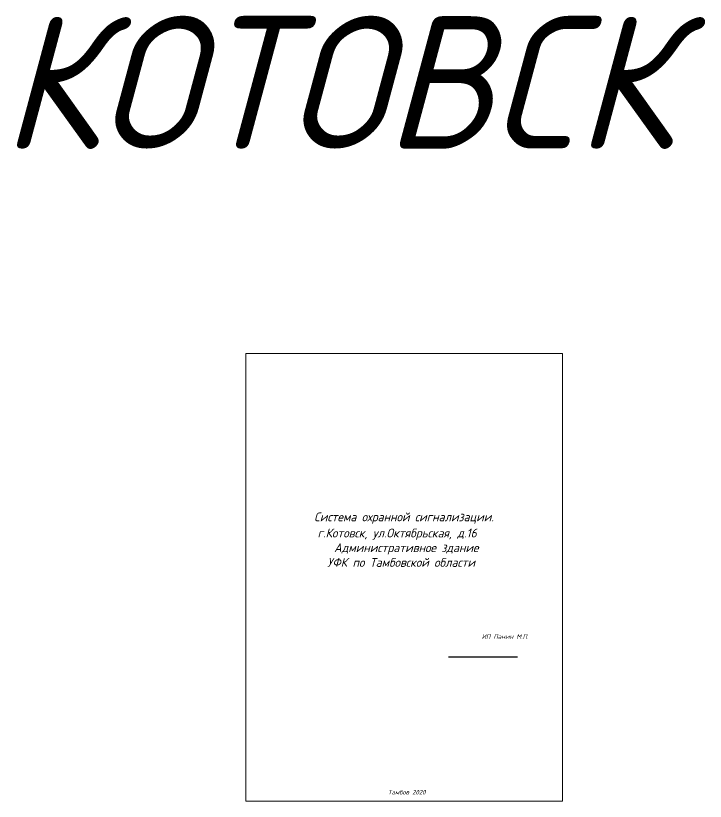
# Model space of a CAD drawing. Header units: inches. Extents: x -24 to 3888, y 393 to 1828.
# Drawn here: x -24.4 to 131.8, y 1650 to 1828 of the extents above; entities that cross this region are included whole.
import ezdxf

# ---------------------------------------------------------------- set-up
doc = ezdxf.new("R2010")
doc.units = ezdxf.units.IN
doc.header["$MEASUREMENT"] = 0
doc.linetypes.add('Caddy_Solid', pattern=[0])
doc.layers.add('DESC', color=7, linetype='Continuous')
doc.layers.add('LINK', color=9, linetype='Continuous')
doc.styles.get("Standard").update_dxf_attribs({"font": 'GOST_Common Italic_0.ttf'})

msp = doc.modelspace()

# ---------------------------------------------------------------- linework, layer by layer
at = {"layer": 'DESC', "color": 0, "linetype": 'Caddy_Solid', "lineweight": 15}
for p, q in [((99.47, 1751.48), (27.72, 1751.48)), ((27.72, 1751.48), (27.72, 1650)), ((99.47, 1650), (99.47, 1751.48)), ((27.72, 1650), (99.47, 1650))]:
    msp.add_line(p, q, dxfattribs=at)
at = {"layer": 'LINK', "color": 0}
msp.add_line((73.6, 1682.71), (89.28, 1682.71), dxfattribs=at)

# ---------------------------------------------------------------- texts
at = {"layer": 'DESC', "insert": (-27.79, 1827.92), "char_height": 30, "attachment_point": 1}
msp.add_mtext_dynamic_manual_height_columns('КОТОВСК', width=202.8632, gutter_width=1, heights=[0], dxfattribs=at)
at = {"layer": 'DESC', "color": 0, "lineweight": 15, "attachment_point": 1}
for s, width, heights, insert, char_height in [('Система охранной сигнализации.', 59.1919, [0], (43.2, 1715.45), 2), ('\\pi9.64897;г.Котовск, ул.Октябрьская, д.16\\P\\pi12.16336; Административное здание \\P\\pi11.84291;УФК по Тамбовской области', 59.1919, [0], (34.32, 1711.8), 2), ('\\pi4.80835;ИП Панин М.П.', 17.9743, [1.74], (76.36, 1687.82), 1), ('Тамбов 2020', 59.1919, [0], (59.94, 1652.54), 1)]:
    msp.add_mtext_dynamic_manual_height_columns(s, width=width, gutter_width=1, heights=heights, dxfattribs=dict(at, insert=insert, char_height=char_height))

doc.saveas('drawing.dxf')
